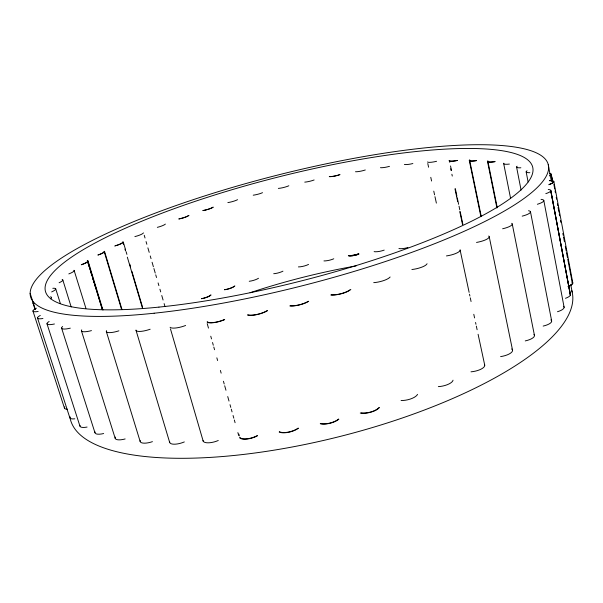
<?xml version="1.0" encoding="UTF-8"?>
<svg xmlns="http://www.w3.org/2000/svg" width="603" height="603" viewBox="0 0 603 603"><rect width="100%" height="100%" fill="white"/><g stroke="black" fill="none" stroke-linecap="round" stroke-linejoin="round"><path stroke-width="0.9" d="M32.931 310.967L64.431 408.035M30.15 293.352L35.336 309.377M32.977 303.038L34.997 309.279M37.492 317.947L69.79 417.638M46.974 323.728L79.935 426.095M61.589 328.077L94.935 432.668M55.74 288.935L60.292 303.301M81.413 330.761L115.196 438.358M102.947 310.085L88.061 261.009M102.291 309.286L92.666 277.9L94.083 282.453M74.169 270.559L85.92 308.337M102.254 309.233L87.676 261.114M106.347 331.582L140.205 441.607M62.848 280.041L71.177 306.98M89.937 268.953L87.45 260.858L92.116 276.106M90.767 271.651L91.596 274.357M94.912 285.151L96.013 288.754M121.964 309.452L104.538 251.398M121.595 309.55L104.161 251.504M142.594 307.296L131.899 271.373M142.504 308.299L127.331 257.157M136.037 330.384L169.729 442.61M123.758 243.642L125.597 249.906M126.125 251.692L126.909 254.376M129.803 264.212L130.587 266.895M122.869 241.954L123.653 244.637M124.972 249.107L125.492 250.901M170.461 328.869L203.203 441.208M144.238 235.283L145.022 237.981M146.062 241.577L146.853 244.268M147.893 247.863L149.205 252.363M150.253 255.958L151.036 258.649M152.084 262.245L153.388 266.745M153.916 268.539L155.22 273.031M155.74 274.832L156.531 277.531M158.099 282.92L158.883 285.618M159.931 289.214L160.715 291.912M161.762 295.508L163.066 300M164.114 303.595L164.898 306.294M238.841 434.077L239.353 435.894M207.213 323.6L208.48 328.107M210.764 336.218L211.525 338.916M212.535 342.519L213.296 345.225M213.801 347.026L214.562 349.725M216.846 357.835L217.608 360.534M220.389 370.446L221.15 373.151M223.434 381.254L224.195 383.96M224.7 385.762L225.967 390.262M227.738 396.57L229.004 401.07M230.022 404.681L230.783 407.379M231.288 409.181L232.049 411.887M233.06 415.49L233.821 418.188M234.326 419.99L235.087 422.695M237.876 432.6L238.637 435.306M427.791 163.534L428.59 167.212M430.783 177.335L431.582 181.021M433.776 191.143L434.575 194.829M434.974 196.668L436.376 203.113M473.8 314.299L474.576 317.932M475.556 322.469L475.948 324.286M476.332 326.102L477.116 329.735M478.096 334.281L484.729 365.162M460.149 250.192L469.119 292.357M469.503 294.189L469.895 296.02M470.287 297.859L471.064 301.523M449.371 160.481L449.763 162.305M450.531 165.961L451.496 170.528M455.355 188.792L456.901 196.103M457.285 197.927L458.642 204.319M459.026 206.151L459.795 209.799M460.187 211.63L462.885 224.414M450.735 168.757L451.119 170.589M451.888 174.237L452.273 176.061M454.971 188.829L457.669 201.598M459.795 211.63L462.493 224.399M512.527 350.064L489.237 236.821M469.662 160.33L481.171 216.047M469.277 160.406L480.885 216.635M534.424 335.268L512.256 224.03M487.895 161.333L497.211 207.409M487.495 161.408L496.917 208.027M503.671 163.541L510.583 198.372M551.624 320.766L530.489 211.834M564.129 307.357L543.808 200.49M516.575 167.039L521.075 190.081M526.155 171.87L528.107 181.97M572.82 283.078L553.848 181.556M562.833 233.384L563.179 235.23M563.534 237.077L564.416 241.69M565.297 246.303L566.187 250.916M566.534 252.763L567.423 257.375M567.77 259.222L572.368 283.206M570.453 294.731L550.788 190.947L570.378 295.116L550.863 190.48M548.24 164.634L551.361 181.254M570.762 284.669L572.149 292.056M553.886 184.412L554.73 189.033M555.069 190.88L555.401 192.726M556.245 197.347L556.584 199.201M557.428 203.822L557.76 205.668M558.099 207.515L558.943 212.135M559.283 213.982L559.614 215.829M560.458 220.449L560.798 222.303M551.24 174.169L552.582 181.495M529.833 172.707A9.55 1.997 -11.5 0 1 527.06 170.755M308.683 301.296A12.407 3.467 -14.4 0 1 289.862 305.955M308.254 301.304A11.856 3.309 -14.4 0 1 290.269 305.751M338.848 419.236A12.037 4.628 -14.5 0 1 320.261 423.766M338.592 419.062A11.51 4.425 -14.5 0 1 320.577 423.517M288.829 185.777A7.605 1.364 -14.2 0 1 278.352 188.4M308.548 264.416A7.462 1.862 -14.2 0 1 298.402 266.91M73.965 270.28A9.316 1.839 -16.6 0 1 68.825 273.913M52.8 288.287A9.882 2.043 -17 0 1 51.662 291.92M143.446 232.894A8.065 1.492 -15.7 0 1 134.876 236.602M70.295 328.16A10.862 2.608 -17.3 0 1 62.629 326.517M103.656 433.534A10.575 3.497 -18.5 0 1 95.025 431.914M509.392 164.076A9 1.794 -11.9 0 1 503.784 163.202M520.864 167.777A9.271 1.892 -11.7 0 1 517.125 166.224M165.38 224.09A7.922 1.455 -15.5 0 1 157.33 227.346M436.572 161.295A8.133 1.515 -12.8 0 1 427.474 161.988M412.867 163.541A7.975 1.47 -13 0 1 404.394 164.4M339.218 174.832A7.673 1.379 -13.7 0 1 330.007 176.581M358.468 254.217A7.522 1.884 -13.5 0 1 348.994 255.793M340.054 174.621A8.027 1.447 -13.7 0 1 329.283 176.671M358.913 254.157A7.869 1.967 -13.5 0 1 348.436 255.86M350.833 289.463A12.399 3.452 -13.8 0 1 330.843 295.018M349.83 289.937A11.849 3.301 -13.8 0 1 331.235 294.822M379.453 407.56A12.03 4.613 -13.6 0 1 360.262 413.055M378.97 407.575A11.495 4.409 -13.6 0 1 361.122 412.912M314.125 179.973A7.628 1.364 -14 0 1 304.756 182.129M333.768 258.785A7.477 1.862 -13.9 0 1 323.962 260.926M427.06 263.737A11.706 3.173 -12.6 0 1 411.887 269.518M453.034 380.192A11.367 4.244 -11.9 0 1 438.343 386.621M365.297 169.978A7.749 1.402 -13.5 0 1 355.499 171.742M384.201 250.102A7.598 1.907 -13.2 0 1 374.131 251.632M390.118 277.003A11.796 3.256 -13.2 0 1 373.724 282.649M417.532 394.354A11.449 4.349 -12.7 0 1 401.078 400.52M262.531 192.681A7.613 1.364 -14.5 0 1 253.23 195.191M282.943 271.162A7.47 1.862 -14.6 0 1 273.717 273.717M488.731 236.014A11.932 3.083 -11.8 0 1 476.521 242.436M511.661 348.956A11.6 4.131 -10.7 0 1 500.603 356.607M460.112 249.846A11.57 3.068 -12.2 0 1 446.454 255.928M484.443 364.483A11.238 4.108 -11.3 0 1 470.996 371.817M511.721 223.306A11.201 2.811 -11.5 0 1 502.631 228.771M533.949 334.552A10.892 3.769 -10.4 0 1 525.251 340.914M213.251 207.168A8.073 1.455 -15 0 1 202.894 210.613M212.934 207.228A7.711 1.394 -15 0 1 203.038 210.515M234.876 285.965A7.914 1.99 -15.3 0 1 224.565 289.779M234.431 286.131A7.56 1.899 -15.3 0 1 224.715 289.659M528.514 210.733A10.967 2.668 -11.4 0 1 522.19 216.145M550.871 319.899A10.673 3.573 -10.1 0 1 543.167 326.08M237.559 199.683A7.651 1.372 -14.7 0 1 227.859 202.593M258.491 278.262A7.5 1.877 -14.9 0 1 249.25 281.284M541.042 199.352A11.201 2.638 -11.3 0 1 537.371 204.274M563.519 306.271A10.907 3.543 -10 0 1 557.481 311.728M548.248 189.485A10.424 2.374 -11.3 0 1 545.805 193.653M569.865 293.706A10.161 3.196 -10 0 1 565.478 298.297M188.995 215.392A8.171 1.485 -15.2 0 1 178.872 218.987M188.385 215.663A7.801 1.417 -15.2 0 1 178.993 218.889M211.027 295.01A8.005 2.02 -15.6 0 1 201.455 298.756M210.749 295.018A7.651 1.93 -15.6 0 1 201.741 298.606M87.85 260.745A9.06 1.756 -16.4 0 1 81.284 264.792M87.247 260.76A8.661 1.681 -16.4 0 1 82.008 264.461M104.47 251.278A8.826 1.681 -16.2 0 1 98.063 255.016M104.168 251.534A8.434 1.605 -16.2 0 1 97.972 254.963M123.261 242.029A8.623 1.621 -16 0 1 114.668 246.024M122.891 242.127A8.238 1.545 -16 0 1 115.422 245.738M62.132 279.536A9.166 1.854 -16.8 0 1 59.109 282.754M50.471 296.872A9.731 2.065 -17.1 0 1 50.637 298.817M34.054 303.731A9.731 2.065 -17.1 0 1 33.353 302.314M38.177 311.465A10.017 2.193 -17.2 0 1 36.399 308.186M67.37 409.233A9.776 2.955 -18.5 0 1 64.845 406.806M42.926 318.505A10.311 2.322 -17.3 0 1 40.288 315.422M74.817 418.821A10.055 3.128 -18.6 0 1 69.873 416.922M549.386 173.363A9.844 2.111 -11.4 0 1 549.371 175.918M494.95 161.672A9.158 1.786 -12.1 0 1 487.631 161.061M495.018 161.581A8.751 1.711 -12.1 0 1 488.023 161.001M54.436 323.984A10.598 2.465 -17.3 0 1 49.114 321.489M87.073 427.06A10.319 3.317 -18.6 0 1 80.011 425.341M476.393 160.654A8.917 1.711 -12.3 0 1 469.428 160.074M476.468 160.564A8.525 1.636 -12.3 0 1 469.812 160.006M91.468 330.617A11.11 2.751 -17.1 0 1 81.722 329.856M125.145 438.954A10.809 3.693 -18.3 0 1 115.399 437.047M118.897 330.828A11.329 2.894 -16.9 0 1 106.588 330.655M152.446 441.652A11.012 3.874 -18 0 1 140.213 440.567M150.155 329.23A11.51 3.023 -16.6 0 1 135.992 330.052M184.322 441.931A11.186 4.048 -17.5 0 1 169.647 441.645M185.611 325.477A11.653 3.136 -16.1 0 1 170.084 327.293M218.263 440.507A11.321 4.198 -16.9 0 1 203.03 440.537M267.536 310.666A12.384 3.437 -15 0 1 247.464 315.015M267.121 310.666A11.834 3.286 -15 0 1 247.939 314.826M298.425 428.251A12.015 4.59 -15.4 0 1 279.174 432.019M298.123 428.13A11.48 4.387 -15.4 0 1 279.438 431.71M224.685 319.62A12.309 3.377 -15.6 0 1 207.221 322.281M224.406 319.56A11.766 3.226 -15.6 0 1 207.206 321.603M257.496 435.773A11.947 4.515 -16.2 0 1 239.677 437.921M257.225 435.652A11.419 4.311 -16.2 0 1 239.843 437.356M457.436 160.481A8.698 1.643 -12.5 0 1 449.024 160.737M457.443 160.398A8.314 1.568 -12.5 0 1 449.401 160.647M389.485 166.345A7.847 1.432 -13.3 0 1 380.463 167.679M407.922 247.531A7.696 1.952 -12.8 0 1 398.922 248.504M549.597 180.568A10.605 2.344 -11.3 0 1 548.722 184.722M549.325 180.704A10.138 2.239 -11.3 0 1 549.31 184.397M572.089 282.031A10.341 3.158 -10.1 0 1 568.199 286.531M572.277 282.792A9.882 3.023 -10.1 0 1 568.101 286.395M358.83 253.81A7.869 1.967 -13.5 0 1 348.353 255.521M358.235 253.931A7.522 1.877 -13.5 0 1 348.911 255.453M571.734 290.495A258.845 83.206 -14.3 0 1 339.316 436.64A258.845 83.206 -14.3 0 1 69.82 416.703M250.064 292.741A243.657 78.111 -14.3 0 1 356.094 265.923M552.386 181.043L551.172 174.576L552.378 181.058M154.127 313.221A267.129 56.674 -14.3 0 0 548.542 169.202A267.129 56.674 -14.3 0 0 165.493 209.339A267.129 56.674 -14.3 0 0 154.127 313.221M158.943 307.108A251.413 53.192 -14.3 0 0 532.826 172.141A251.413 53.192 -14.3 0 0 175.3 208.276A251.413 53.192 -14.3 0 0 158.943 307.108"/></g></svg>
